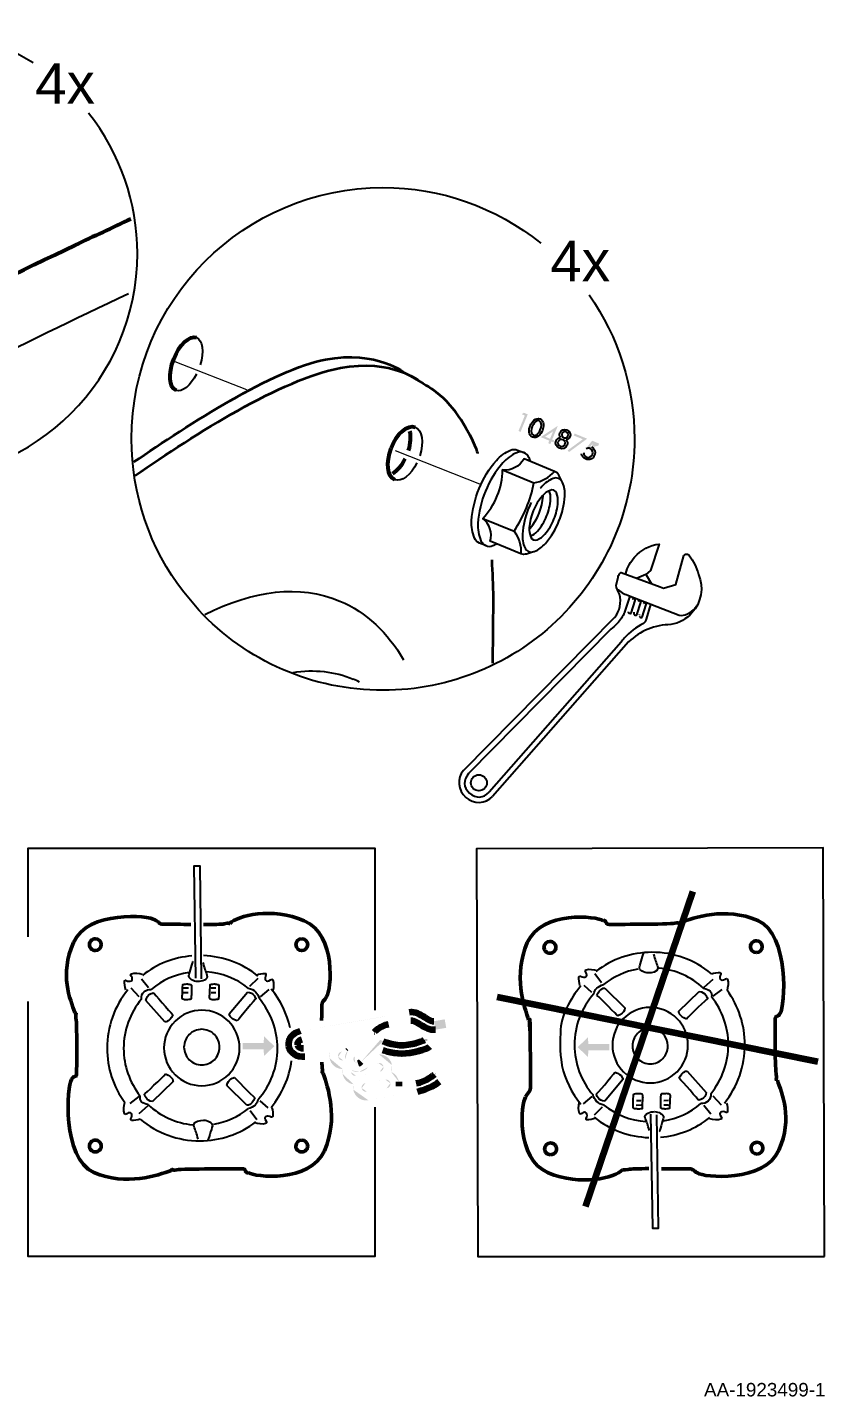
# Model space of a CAD drawing. Header units: centimetres. Extents: x 1543 to 3673, y 1148 to 2594.
# Drawn here: x 3184.15 to 3187.68, y 1680.39 to 1686.45 of the extents above; entities that cross this region are included whole.
import ezdxf

# ---------------------------------------------------------------- set-up
doc = ezdxf.new("R2010")
doc.units = ezdxf.units.CM
doc.layers.add('ferramenta', color=250, linetype='Continuous')
doc.styles.add('PDF Arial', font='arial.ttf')

msp = doc.modelspace()

# ---------------------------------------------------------------- hatches: boundary and pattern name
at = {"layer": 'ferramenta', "transparency": 33554559}
for points in [[(3186.3364, 1684.74), (3186.3453, 1684.7467), (3186.3627, 1684.7396), (3186.3309, 1684.6621), (3186.3217, 1684.6659), (3186.3498, 1684.7345)], [(3186.5663, 1684.6459), (3186.5699, 1684.6547), (3186.6257, 1684.6318), (3186.545, 1684.5725), (3186.5393, 1684.5802), (3186.6064, 1684.6294)], [(3185.1948, 1681.957), (3185.1023, 1681.9572), (3185.1021, 1681.93), (3185.1945, 1681.9299), (3185.1961, 1681.9001), (3185.242, 1681.9432), (3185.1959, 1681.9871)], [(3186.6305, 1681.9253), (3186.723, 1681.9254), (3186.7231, 1681.9527), (3186.6307, 1681.9525), (3186.6291, 1681.9823), (3186.5833, 1681.939), (3186.6295, 1681.8953)]]:
    msp.add_hatch(color=256, dxfattribs=at).paths.add_polyline_path(points)
h = msp.add_hatch(color=256, dxfattribs=at)
h.paths.add_polyline_path([(3186.4746, 1684.6636), (3186.4744, 1684.6637), (3186.4395, 1684.6406), (3186.4615, 1684.6316)], flags=0)
h.paths.add_polyline_path([(3186.4796, 1684.6242), (3186.4761, 1684.6158), (3186.4673, 1684.6194), (3186.4627, 1684.6081), (3186.4534, 1684.6119), (3186.458, 1684.6232), (3186.4198, 1684.6389), (3186.4958, 1684.6889), (3186.4708, 1684.6279)], flags=0)
h = msp.add_hatch(color=256, dxfattribs=at)
h.paths.add_polyline_path([(3186.6508, 1684.6112), (3186.6394, 1684.5973), (3186.645, 1684.5954)], flags=0)
h.paths.add_polyline_path([(3186.6007, 1684.5655), (3186.6106, 1684.5693)], flags=0)
h.paths.add_polyline_path([(3186.6213, 1684.5872), (3186.6195, 1684.5879), (3186.6477, 1684.6228), (3186.6788, 1684.6101), (3186.6751, 1684.6012)], flags=0)
h = msp.add_hatch(color=256, dxfattribs=at)
h.paths.add_polyline_path([(3185.7389, 1681.7569, 0.413931), (3185.7548, 1681.7795)], flags=0)
h.paths.add_polyline_path([(3185.7548, 1681.7795, 0.413959), (3185.7322, 1681.7955)], flags=0)
h.paths.add_polyline_path([(3185.7322, 1681.7955), (3185.715, 1681.7926), (3185.6445, 1681.7804)], flags=0)
h.paths.add_polyline_path([(3185.6445, 1681.7804, 0.414142), (3185.6286, 1681.7577)], flags=0)
h.paths.add_polyline_path([(3185.6286, 1681.7577, 0.414896), (3185.6512, 1681.7418)], flags=0)
h.paths.add_polyline_path([(3185.6512, 1681.7418), (3185.6931, 1681.749)], flags=0)
h.paths.add_polyline_path([(3185.5811, 1681.8281, 0.413871), (3185.6037, 1681.8121)], flags=0)
h.paths.add_polyline_path([(3185.6037, 1681.8121), (3185.638, 1681.818), (3185.7085, 1681.8302)], flags=0)
h.paths.add_polyline_path([(3185.7085, 1681.8302, 0.413824), (3185.7245, 1681.8528)], flags=0)
h.paths.add_polyline_path([(3185.7245, 1681.8528, 0.414371), (3185.7019, 1681.8688)], flags=0)
h.paths.add_polyline_path([(3185.7019, 1681.8688), (3185.6668, 1681.8627), (3185.6667, 1681.8629)], flags=0)
h.paths.add_polyline_path([(3185.6667, 1681.8629, 0.000558), (3185.6557, 1681.8502)], flags=0)
h.paths.add_polyline_path([(3185.6167, 1681.8295, 0.200885), (3185.6557, 1681.8502)], flags=0)
h.paths.add_polyline_path([(3185.5817, 1681.8374, 0.161265), (3185.6167, 1681.8295)], flags=0)
h.paths.add_polyline_path([(3185.5817, 1681.8374, 0.122027), (3185.5811, 1681.8281)], flags=0)
h.paths.add_polyline_path([(3185.5464, 1681.8807), (3185.5536, 1681.8819)], flags=0)
h.paths.add_polyline_path([(3185.5665, 1681.9237, 0.196672), (3185.5536, 1681.8819)], flags=0)
h.paths.add_polyline_path([(3185.5668, 1681.924), (3185.5397, 1681.9193)], flags=0)
h.paths.add_polyline_path([(3185.5397, 1681.9193, 0.413355), (3185.5237, 1681.8967)], flags=0)
h.paths.add_polyline_path([(3185.5237, 1681.8967, 0.414142), (3185.5464, 1681.8807)], flags=0)
h.paths.add_polyline_path([(3185.3702, 1681.9344), (3185.6094, 1681.9757)], flags=0)
h.paths.add_polyline_path([(3185.6476, 1682.0221, 0.000021), (3185.6094, 1681.9757)], flags=0)
h.paths.add_polyline_path([(3185.6476, 1682.0221), (3185.3635, 1681.973)], flags=0)
h.paths.add_polyline_path([(3186.0359, 1681.8356), (3186.0424, 1681.798)], flags=0)
h.paths.add_polyline_path([(3185.9712, 1681.7857, 0.000075), (3186.0424, 1681.798)], flags=0)
h.paths.add_polyline_path([(3185.8749, 1681.7416), (3185.7454, 1681.7193), (3185.6996, 1681.7114), (3185.6577, 1681.7041)], flags=0)
h.paths.add_polyline_path([(3185.5909, 1681.7512, 0.413427), (3185.6577, 1681.7041)], flags=0)
h.paths.add_polyline_path([(3185.5917, 1681.7746, 0.102812), (3185.5909, 1681.7512)], flags=0)
h.paths.add_polyline_path([(3185.5435, 1681.8216, 0.322722), (3185.5917, 1681.7746)], flags=0)
h.paths.add_polyline_path([(3185.5437, 1681.8424, 0.092063), (3185.5435, 1681.8216)], flags=0)
h.paths.add_polyline_path([(3185.4861, 1681.8902, 0.368024), (3185.5437, 1681.8424)], flags=0)
h.paths.add_polyline_path([(3185.4877, 1681.9159, 0.114456), (3185.4861, 1681.8902)], flags=0)
h.paths.add_polyline_path([(3185.4877, 1681.9159), (3185.3767, 1681.8967)], flags=0)
h.paths.add_polyline_path([(3185.357, 1682.0107), (3185.7283, 1682.0747), (3185.7284, 1682.0742)], flags=0)
h.paths.add_polyline_path([(3185.74, 1682.0767, 0.022023), (3185.7284, 1682.0742)], flags=0)
h.paths.add_polyline_path([(3185.74, 1682.0767), (3185.8393, 1682.0939)], flags=0)
h.paths.add_polyline_path([(3185.9476, 1682.0539), (3185.9955, 1682.0622), (3186.002, 1682.0245), (3185.954, 1682.0163)], flags=0)
h.paths.add_polyline_path([(3185.8458, 1682.0562), (3185.7465, 1682.0391)], flags=0)
h.paths.add_polyline_path([(3185.684, 1682.0061), (3185.596, 1681.8995)], flags=0)
h.paths.add_polyline_path([(3185.596, 1681.8995, 0.413035), (3185.5987, 1681.8718)], flags=0)
h.paths.add_polyline_path([(3185.5987, 1681.8718, 0.197902), (3185.613, 1681.8674)], flags=0)
h.paths.add_polyline_path([(3185.6265, 1681.8749), (3185.7011, 1681.9606), (3185.7103, 1681.9712), (3185.7231, 1681.9655)], flags=0)
h.paths.add_polyline_path([(3185.9051, 1681.9709), (3185.9285, 1681.9407)], flags=0)
h.paths.add_polyline_path([(3185.7211, 1681.9255, 0.000162), (3185.7051, 1681.9071)], flags=0)
h.paths.add_polyline_path([(3185.7621, 1681.8593, 0.364898), (3185.7051, 1681.9071)], flags=0)
h.paths.add_polyline_path([(3185.759, 1681.829, 0.136053), (3185.7621, 1681.8593)], flags=0)
h.paths.add_polyline_path([(3185.7924, 1681.786, 0.250538), (3185.759, 1681.829)], flags=0)
h.paths.add_polyline_path([(3185.7922, 1681.7661), (3185.8685, 1681.7793)], flags=0)

# ---------------------------------------------------------------- linework, layer by layer
at = {"layer": 'ferramenta', "lineweight": 25}
for points in [[(3184.1744, 1686.2946, 0.143931), (3183.6354, 1686.4521, 0.414209), (3182.6351, 1685.4518, 0.206838), (3182.9481, 1684.7249)], [(3183.094, 1684.6105, 0.144688), (3183.6354, 1684.4515, 0.414213), (3184.6357, 1685.4518, 0.169575), (3184.4202, 1686.0722)], [(3186.634, 1685.2682, -0.154518), (3186.8347, 1684.6307, -0.414214), (3185.7224, 1683.5183, -0.20908), (3184.9075, 1683.8735), (3184.841, 1683.952, -0.166273), (3184.61, 1684.6307, -0.41421), (3185.7224, 1685.743, -0.171927), (3186.4201, 1685.497)], [(3186.1773, 1684.1585), (3186.1494, 1684.1699, -0.198821), (3186.1272, 1684.1919, -0.116235), (3186.1144, 1684.2686, -0.080469), (3186.1475, 1684.4111, -0.08065), (3186.2239, 1684.5357, -0.116617), (3186.2868, 1684.5814, -0.198512), (3186.318, 1684.5816), (3186.346, 1684.5701)], [(3186.3743, 1684.5309, 0.027217), (3186.3682, 1684.5481, 0.41433), (3186.3148, 1684.57, 0.116289), (3186.2518, 1684.5243, 0.080543), (3186.1755, 1684.3996, 0.080743), (3186.1424, 1684.2572, 0.116218), (3186.1552, 1684.1805, 0.413897), (3186.2086, 1684.1586, 0.02677), (3186.2251, 1684.1666)], [(3186.3025, 1684.2224, -0.179035), (3186.3324, 1684.1226), (3186.1969, 1684.1781, 0.30224), (3186.1636, 1684.2793), (3186.3025, 1684.2224, 0.048355), (3186.3567, 1684.3253, 0.048578), (3186.3903, 1684.4367, 0.179205), (3186.4816, 1684.4869), (3186.3462, 1684.5424, -0.302222), (3186.2514, 1684.4936), (3186.3903, 1684.4367)], [(3186.5154, 1684.4412), (3186.4998, 1684.4705, 0.174697), (3186.4816, 1684.4869)], [(3186.3783, 1684.35, 0.022533), (3186.3653, 1684.3218, 0.080672), (3186.3394, 1684.2099, 0.116644), (3186.3494, 1684.1496, 0.413793), (3186.3913, 1684.1324, 0.116015), (3186.4408, 1684.1684, 0.162429), (3186.5267, 1684.3782, 0.116335), (3186.5167, 1684.4385, 0.415425), (3186.4748, 1684.4556, 0.116185), (3186.4253, 1684.4198, 0.008696), (3186.4181, 1684.4111)], [(3186.3695, 1684.2325, 0.012701), (3186.3727, 1684.236, 0.162489), (3186.4307, 1684.3775, 0.013146), (3186.431, 1684.3825)], [(3186.3752, 1684.1997, 0.105691), (3186.4055, 1684.2225, 0.080428), (3186.446, 1684.2887, 0.080678), (3186.4636, 1684.3644, 0.106343), (3186.4581, 1684.4019)], [(3186.0784, 1683.1639), (3186.7471, 1683.8401, 0.231023), (3186.7689, 1683.9442, -0.08775), (3186.7533, 1683.9828), (3186.7624, 1684.0191, -0.157143), (3186.7689, 1684.0332, -0.093515), (3186.7762, 1684.039), (3186.9483, 1683.9756), (3186.963, 1683.9696), (3187.0181, 1683.9869), (3187.0539, 1684.1144)], [(3187.0549, 1684.1165, -0.498738), (3187.0771, 1684.1147, -0.09008), (3187.1185, 1684.0309, -0.293259), (3187.0887, 1683.8609, -0.174481), (3186.996, 1683.8091, 0.197004), (3186.809, 1683.7321), (3186.2075, 1683.0484)], [(3186.3885, 1684.1314), (3186.3568, 1684.1215, -0.173885), (3186.3324, 1684.1226)], [(3186.7964, 1684.0356, -0.123717), (3186.8356, 1684.1081, -0.186645), (3186.9444, 1684.1657), (3186.9052, 1684.0487), (3186.8854, 1684.0312)], [(3186.8691, 1683.8421), (3186.8873, 1683.8977, 0.277978), (3186.886, 1683.9026)], [(3186.7919, 1683.8627, -0.065756), (3186.7586, 1683.8145, -0.043103), (3186.731, 1683.7883), (3186.1008, 1683.1497)], [(3186.8742, 1683.8143, 0.0962), (3186.7893, 1683.7486, 0.020836), (3186.7753, 1683.7317), (3186.192, 1683.068)], [(3187.1754, 1682.2641, 0.17668), (3186.912, 1682.3587, 0.164933), (3186.6638, 1682.2741)], [(3184.5935, 1682.193, 0.172889), (3184.5019, 1681.9346, 0.158991), (3184.5801, 1681.6937)], [(3184.8585, 1682.2177, 0.014873), (3184.835, 1682.2152, 0.01825), (3184.8333, 1682.1691)], [(3184.98, 1682.2177, 0.014873), (3184.9565, 1682.2152, 0.01825), (3184.9548, 1682.1691)], [(3186.655, 1682.1752, 0.184822), (3186.5695, 1681.9485, 0.179863), (3186.6521, 1681.7273)], [(3187.2326, 1681.6914, 0.172889), (3187.3234, 1681.95, 0.159048), (3187.2444, 1682.1906)], [(3184.6538, 1682.1512, 0.175893), (3184.5752, 1681.9337, 0.169702), (3184.6486, 1681.7226)], [(3185.1695, 1681.7073, 0.184763), (3185.2558, 1681.9337, 0.179775), (3185.1739, 1682.1551)], [(3187.1721, 1681.733, 0.175929), (3187.25, 1681.9507, 0.169679), (3187.1759, 1682.1616)], [(3186.8462, 1681.6654, 0.01461), (3186.8697, 1681.668, 0.017971), (3186.8713, 1681.7141)], [(3186.9677, 1681.6658, 0.014406), (3186.9912, 1681.6684, 0.017946), (3186.9927, 1681.7145)], [(3184.6488, 1681.6201, 0.176735), (3184.9119, 1681.5246, 0.164985), (3185.1604, 1681.6084)]]:
    msp.add_lwpolyline(points, format="xyb", dxfattribs=at)
at = {"layer": 'ferramenta', "lineweight": 53}
msp.add_lwpolyline([(3184.6074, 1685.604, 0.001679), (3184.361, 1685.4882, 0.005555), (3182.908, 1684.7768)], format="xyb", dxfattribs=at)
at = {"layer": 'ferramenta', "lineweight": 18}
for points in [[(3184.8017, 1684.9731), (3185.1191, 1684.849)], [(3185.7762, 1684.5796), (3186.1564, 1684.4287)]]:
    msp.add_lwpolyline(points, dxfattribs=at)
at = {"layer": 'ferramenta', "lineweight": 35}
msp.add_lwpolyline([(3185.8227, 1684.921), (3185.8995, 1684.8762)], dxfattribs=at)
at = {"layer": 'ferramenta', "lineweight": 25}
for points in [[(3186.3765, 1684.1964, 0.4142), (3186.4049, 1684.1849, 0.116648), (3186.4383, 1684.2091, 0.08058), (3186.4788, 1684.2753, 0.080403), (3186.4964, 1684.3509, 0.115614), (3186.4896, 1684.3917, 0.41356), (3186.4614, 1684.4033, 0.116304), (3186.4278, 1684.379, 0.162041), (3186.3696, 1684.2369, 0.11607)], [(3186.9051, 1681.7808, 0.414215), (3187.0716, 1681.9484, 0.414274), (3186.904, 1682.1149, 0.414211), (3186.7374, 1681.9473, 0.414339)], [(3184.9207, 1682.1025, 0.414225), (3184.7536, 1681.9354, 0.414211), (3184.9207, 1681.7683, 0.41418), (3185.0878, 1681.9354, 0.414194)], [(3184.9209, 1682.0179, 0.414272), (3184.8421, 1681.9391, 0.414308), (3184.9209, 1681.8603, 0.414308), (3184.9997, 1681.9391, 0.414272)], [(3186.9046, 1681.8654, 0.414338), (3186.9831, 1681.9444, 0.41414), (3186.9041, 1682.0229, 0.414514), (3186.8256, 1681.9439, 0.414448)]]:
    msp.add_lwpolyline(points, format="xyb", close=True, dxfattribs=at)
at = {"layer": 'ferramenta', "lineweight": 35}
msp.add_lwpolyline([(3186.2033, 1684.0951, -0.008509), (3186.2097, 1683.9275), (3186.2073, 1683.6383)], format="xyb", dxfattribs=at)
at = {"layer": 'ferramenta', "lineweight": 25}
for points in [[(3186.8854, 1684.0312), (3186.8443, 1684.0135)], [(3186.886, 1684.0292), (3186.9096, 1683.9898)], [(3186.8082, 1683.9378), (3187.0332, 1683.851)], [(3186.7921, 1683.8642), (3186.814, 1683.9305)], [(3186.8199, 1683.8601), (3186.8381, 1683.9158)], [(3186.8447, 1683.8516), (3186.8629, 1683.9072)], [(3186.8881, 1683.8336), (3186.9067, 1683.8976)], [(3186.832, 1683.8639), (3186.8315, 1683.8582)], [(3186.8564, 1683.8543), (3186.8561, 1683.8502)], [(3184.1523, 1682.4269), (3184.1523, 1682.8192), (3184.7735, 1682.8192), (3185.042, 1682.8192), (3185.6859, 1682.8192), (3185.6859, 1682.1023)], [(3184.9201, 1682.2415), (3184.9134, 1682.7407), (3184.8857, 1682.7407), (3184.8924, 1682.2444)], [(3184.6846, 1682.201), (3184.6539, 1682.2406)], [(3185.1338, 1682.2096), (3185.1702, 1682.2445)], [(3186.6894, 1682.2232), (3186.6601, 1682.2638)], [(3187.1429, 1682.2049), (3187.1825, 1682.2404)], [(3184.6439, 1682.161), (3184.6083, 1682.2004)], [(3184.8618, 1682.2002), (3184.8401, 1682.1999)], [(3184.8612, 1682.1801), (3184.8401, 1682.1798)], [(3184.9833, 1682.2002), (3184.9616, 1682.1999)], [(3184.9827, 1682.1801), (3184.9616, 1682.1798)], [(3185.0425, 1682.0871), (3185.1223, 1682.1827)], [(3185.1804, 1682.1617), (3185.2186, 1682.1941)], [(3186.6465, 1682.181), (3186.612, 1682.212)], [(3186.7039, 1682.2005), (3186.7925, 1682.113)], [(3187.0314, 1682.0976), (3187.1213, 1682.1858)], [(3187.1828, 1682.1641), (3187.2225, 1682.1946)], [(3185.6859, 1681.6728), (3185.6859, 1681.0123), (3184.1523, 1681.0123), (3184.1523, 1682.1411)], [(3184.7573, 1682.0511), (3184.6734, 1682.1452)], [(3187.0684, 1681.8328), (3187.1525, 1681.7389)], [(3184.7934, 1681.7861), (3184.7031, 1681.6982)], [(3185.1205, 1681.6821), (3185.0322, 1681.7699)], [(3186.7833, 1681.7958), (3186.7038, 1681.6999)], [(3184.6417, 1681.7201), (3184.6019, 1681.6897)], [(3185.178, 1681.7015), (3185.2124, 1681.6703)], [(3186.6456, 1681.7207), (3186.6075, 1681.6882)], [(3186.8434, 1681.703), (3186.8645, 1681.7034)], [(3186.9648, 1681.7033), (3186.9859, 1681.7038)], [(3187.182, 1681.7232), (3187.2178, 1681.6838)], [(3184.6815, 1681.6792), (3184.6418, 1681.6438)], [(3185.1349, 1681.6594), (3185.1641, 1681.6186)], [(3186.6924, 1681.673), (3186.6561, 1681.638)], [(3186.8428, 1681.6829), (3186.8645, 1681.6833)], [(3186.9062, 1681.6418), (3186.9139, 1681.1381), (3186.9416, 1681.1381), (3186.9339, 1681.639)], [(3186.9643, 1681.6833), (3186.986, 1681.6837)], [(3187.1415, 1681.683), (3187.1723, 1681.6435)]]:
    msp.add_lwpolyline(points, dxfattribs=at)
msp.add_lwpolyline([(3187.6759, 1681.0123), (3187.6697, 1682.8217), (3186.1361, 1682.8167), (3186.1423, 1681.0123)], close=True, dxfattribs=at)
at = {"layer": 'ferramenta', "lineweight": 106}
for points in [[(3186.6176, 1681.2341), (3187.093, 1682.628)], [(3186.2268, 1682.1616), (3187.6459, 1681.8753)]]:
    msp.add_lwpolyline(points, dxfattribs=at)
at = {"layer": 'ferramenta', "lineweight": 50}
for points in [[(3184.4496, 1682.4189, 0.414233), (3184.4235, 1682.3928, 0.414233), (3184.4496, 1682.3666, 0.414054), (3184.4757, 1682.3928, 0.414054)], [(3185.3632, 1682.4189, 0.413834), (3185.337, 1682.3928, 0.413834), (3185.3632, 1682.3666, 0.413834), (3185.3893, 1682.3928, 0.413834)], [(3186.4607, 1682.3545, 0.414853), (3186.4868, 1682.3807, 0.414235), (3186.4605, 1682.4068, 0.414054), (3186.4345, 1682.3805, 0.414673)], [(3187.3743, 1682.3575, 0.413436), (3187.4004, 1682.3837, 0.413921), (3187.3741, 1682.4098, 0.414341), (3187.3481, 1682.3835, 0.414054)], [(3184.4496, 1681.5273, 0.414562), (3184.4235, 1681.5012, 0.414631), (3184.4496, 1681.4751, 0.414453), (3184.4757, 1681.5012, 0.414384)], [(3185.3632, 1681.5273, 0.414164), (3185.337, 1681.5012, 0.414233), (3185.3632, 1681.4751, 0.414233), (3185.3893, 1681.5012, 0.414164)], [(3186.4636, 1681.4629, 0.414764), (3186.4897, 1681.4891, 0.414325), (3186.4635, 1681.5152, 0.413436), (3186.4374, 1681.489, 0.414254)], [(3187.3772, 1681.4659, 0.413966), (3187.4033, 1681.4921, 0.414121), (3187.377, 1681.5182, 0.41423), (3187.351, 1681.492, 0.414054)]]:
    msp.add_lwpolyline(points, format="xyb", close=True, dxfattribs=at)
at = {"layer": 'ferramenta', "lineweight": 25}
msp.add_circle((3186.1464, 1683.1089), 0.0354, dxfattribs=at)
for centre, radius, start, end in [((3213.3112, 1625.1563), 66.623, 115.531184, 116.898054), ((3185.9336, 1684.4988), 0.3179, 316.35345, 359.07978), ((3186.8484, 1684.0575), 0.1282, 225.17602, 227.93017), ((3187.0379, 1683.9406), 0.0877, 317.77231, 327.43208), ((3185.418, 1683.1599), 0.443, 63.07998, 67.04316), ((3184.9112, 1681.9365), 0.4081, 94.89125, 128.27794), ((3184.9126, 1681.9365), 0.4081, 51.01015, 87.81631), ((3184.9148, 1681.9355), 0.3384, 98.80168, 130.00737), ((3184.9162, 1681.9354), 0.3385, 51.56357, 85.67896), ((3186.9093, 1681.9508), 0.3391, 100.06088, 128.6619), ((3186.9103, 1681.9509), 0.339, 47.17871, 84.35875), ((3184.9138, 1681.9353), 0.4082, 12.5573, 39.58783), ((3184.9136, 1681.9339), 0.4083, 320.19361, 352.27176), ((3186.9118, 1681.9482), 0.4085, 192.75396, 219.76436), ((3186.9105, 1681.9478), 0.3384, 278.98895, 310.19129), ((3184.9151, 1681.9326), 0.3392, 227.0023, 264.16281), ((3184.916, 1681.9321), 0.3387, 279.86519, 308.49586), ((3186.9127, 1681.9469), 0.4082, 231.20868, 268.00239), ((3186.9091, 1681.9479), 0.3386, 231.74774, 265.855), ((3186.914, 1681.9471), 0.4083, 275.08764, 308.4572)]:
    msp.add_arc(centre, radius, start, end, dxfattribs=at)
at = {"layer": 'ferramenta', "lineweight": 35}
msp.add_arc((3185.6467, 1684.4486), 0.4984, 32.28998, 51.32119, dxfattribs=at)
at = {"layer": 'ferramenta', "lineweight": 50}
for centre, radius, start, end in [((3188.331, 1980.2858), 297.8238, 269.310908, 269.334645), ((3580.1579, 1678.5701), 394.7223, 179.48422, 179.493941), ((3092.8711, 1682.2959), 93.5048, 359.670488, 359.711518), ((3186.4265, 1613.3797), 68.0236, 89.451398, 89.55532)]:
    msp.add_arc(centre, radius, start, end, dxfattribs=at)
at = {"layer": 'ferramenta', "lineweight": 53}
for points in [[(3184.7966, 1684.9839), (3184.8215, 1685.0483), (3184.8665, 1685.0909), (3184.8972, 1685.079)], [(3184.8071, 1684.8458), (3184.7764, 1684.8577), (3184.7718, 1684.9195), (3184.7966, 1684.9839)], [(3185.759, 1684.5901), (3185.7839, 1684.6545), (3185.8312, 1684.6963), (3185.8646, 1684.6833)], [(3185.8403, 1684.6651), (3185.8457, 1684.6423), (3185.8439, 1684.6119), (3185.8342, 1684.5801)], [(3185.7745, 1684.4501), (3185.741, 1684.463), (3185.7341, 1684.5257), (3185.759, 1684.5901)], [(3185.8194, 1684.5426), (3185.8044, 1684.5124), (3185.7846, 1684.489), (3185.7647, 1684.4768)]]:
    msp.add_open_spline(points, degree=3, dxfattribs=at)
at = {"layer": 'ferramenta', "lineweight": 25}
for points in [[(3184.8972, 1685.079), (3184.925, 1685.0683), (3184.9315, 1685.0163), (3184.9138, 1684.9586)], [(3184.8972, 1684.9173), (3184.8715, 1684.8665), (3184.8338, 1684.8355), (3184.8071, 1684.8458)], [(3186.3736, 1684.6899), (3186.3801, 1684.7058), (3186.3971, 1684.7274), (3186.4172, 1684.7192)], [(3186.4172, 1684.7192), (3186.4372, 1684.711), (3186.4342, 1684.6836), (3186.4276, 1684.6677)], [(3185.8646, 1684.6833), (3185.8957, 1684.6713), (3185.9039, 1684.6161), (3185.8847, 1684.5565)], [(3186.3841, 1684.6384), (3186.3641, 1684.6465), (3186.3671, 1684.674), (3186.3736, 1684.6899)], [(3186.3829, 1684.6862), (3186.3785, 1684.6755), (3186.3737, 1684.6527), (3186.3876, 1684.647)], [(3186.4138, 1684.711), (3186.3999, 1684.7167), (3186.3872, 1684.6969), (3186.3829, 1684.6862)], [(3186.4276, 1684.6677), (3186.4211, 1684.6519), (3186.404, 1684.6302), (3186.3841, 1684.6384)], [(3186.3876, 1684.647), (3186.4014, 1684.6413), (3186.414, 1684.6609), (3186.4184, 1684.6716)], [(3186.4184, 1684.6716), (3186.4228, 1684.6823), (3186.4277, 1684.7053), (3186.4138, 1684.711)], [(3186.5049, 1684.658), (3186.5101, 1684.6707), (3186.5237, 1684.6755), (3186.536, 1684.6705)], [(3186.5327, 1684.6623), (3186.5257, 1684.6651), (3186.517, 1684.6617), (3186.514, 1684.6543)], [(3186.5403, 1684.6435), (3186.5434, 1684.6509), (3186.5396, 1684.6594), (3186.5327, 1684.6623)], [(3186.536, 1684.6705), (3186.5484, 1684.6655), (3186.5545, 1684.6524), (3186.5494, 1684.6398)], [(3186.5029, 1684.5897), (3186.4897, 1684.5951), (3186.4823, 1684.6085), (3186.4881, 1684.6229)], [(3186.4881, 1684.6229), (3186.4916, 1684.6312), (3186.4989, 1684.637), (3186.508, 1684.6365)], [(3186.4974, 1684.6191), (3186.4942, 1684.6112), (3186.4988, 1684.6014), (3186.5064, 1684.5983)], [(3186.5184, 1684.6275), (3186.5106, 1684.6307), (3186.5008, 1684.6273), (3186.4974, 1684.6191)], [(3186.508, 1684.6365), (3186.5031, 1684.6427), (3186.5018, 1684.6504), (3186.5049, 1684.658)], [(3186.5367, 1684.603), (3186.5308, 1684.5886), (3186.5161, 1684.5843), (3186.5029, 1684.5897)], [(3186.5064, 1684.5983), (3186.514, 1684.5952), (3186.5242, 1684.599), (3186.5275, 1684.6068)], [(3186.514, 1684.6543), (3186.5115, 1684.6481), (3186.5153, 1684.6384), (3186.5218, 1684.6357)], [(3186.5275, 1684.6068), (3186.5308, 1684.615), (3186.5262, 1684.6243), (3186.5184, 1684.6275)], [(3186.5218, 1684.6357), (3186.5282, 1684.6331), (3186.5378, 1684.6373), (3186.5403, 1684.6435)], [(3186.5494, 1684.6398), (3186.5463, 1684.6322), (3186.5399, 1684.6276), (3186.5321, 1684.6266)], [(3186.5321, 1684.6266), (3186.539, 1684.6205), (3186.5401, 1684.6113), (3186.5367, 1684.603)], [(3186.6188, 1684.5422), (3186.6092, 1684.5461), (3186.6017, 1684.5551), (3186.6007, 1684.5655)], [(3186.6106, 1684.5693), (3186.6103, 1684.5618), (3186.6162, 1684.5536), (3186.6231, 1684.5507)], [(3186.6587, 1684.558), (3186.652, 1684.5417), (3186.6347, 1684.5357), (3186.6188, 1684.5422)], [(3186.6386, 1684.5881), (3186.6332, 1684.5903), (3186.6265, 1684.5901), (3186.6213, 1684.5872)], [(3186.6231, 1684.5507), (3186.6336, 1684.5464), (3186.6453, 1684.5517), (3186.6496, 1684.5621)], [(3186.6496, 1684.5621), (3186.6537, 1684.5721), (3186.6486, 1684.584), (3186.6386, 1684.5881)], [(3186.645, 1684.5954), (3186.66, 1684.5892), (3186.6646, 1684.5723), (3186.6587, 1684.558)], [(3185.8719, 1684.5246), (3185.8458, 1684.4711), (3185.8045, 1684.4385), (3185.7745, 1684.4501)], [(3187.0554, 1684.1165), (3187.0548, 1684.1158), (3187.0543, 1684.1152), (3187.0539, 1684.1144)], [(3184.9348, 1683.854), (3185.1479, 1683.9621), (3185.3545, 1683.9884), (3185.5315, 1683.9135)], [(3186.7625, 1683.9624), (3186.777, 1683.9494), (3186.7945, 1683.9435), (3186.811, 1683.937)], [(3185.5315, 1683.9135), (3185.6486, 1683.8639), (3185.743, 1683.7741), (3185.8138, 1683.653)], [(3186.8252, 1683.9208), (3186.8251, 1683.9207), (3186.8251, 1683.9207), (3186.8251, 1683.9207)], [(3186.8368, 1683.9206), (3186.8347, 1683.9225), (3186.8278, 1683.9247), (3186.8252, 1683.9208)], [(3186.8381, 1683.9158), (3186.8386, 1683.9176), (3186.8381, 1683.9193), (3186.8368, 1683.9206)], [(3186.8615, 1683.912), (3186.8595, 1683.9139), (3186.8526, 1683.9161), (3186.8499, 1683.9122)], [(3186.8499, 1683.9122), (3186.8499, 1683.9122), (3186.8499, 1683.9122), (3186.8499, 1683.9121)], [(3186.8629, 1683.9072), (3186.8633, 1683.909), (3186.8628, 1683.9107), (3186.8615, 1683.912)], [(3186.8744, 1683.9027), (3186.8743, 1683.9027), (3186.8743, 1683.9026), (3186.8743, 1683.9026)], [(3186.886, 1683.9026), (3186.884, 1683.9044), (3186.877, 1683.9066), (3186.8744, 1683.9027)], [(3187.0332, 1683.851), (3187.0548, 1683.8453), (3187.0839, 1683.8604), (3187.1029, 1683.8816)], [(3186.8069, 1683.865), (3186.8071, 1683.8637), (3186.8079, 1683.8627), (3186.8087, 1683.8616)], [(3186.8087, 1683.8616), (3186.81, 1683.8597), (3186.8172, 1683.857), (3186.8199, 1683.8601)], [(3186.8317, 1683.8565), (3186.8318, 1683.8552), (3186.8327, 1683.8542), (3186.8334, 1683.8531)], [(3186.8334, 1683.8531), (3186.8348, 1683.8512), (3186.842, 1683.8485), (3186.8447, 1683.8516)], [(3186.8561, 1683.847), (3186.8563, 1683.8456), (3186.8571, 1683.8447), (3186.8579, 1683.8436)], [(3186.8579, 1683.8436), (3186.8592, 1683.8417), (3186.8665, 1683.839), (3186.8691, 1683.8421)], [(3186.8742, 1683.8143), (3186.8813, 1683.8178), (3186.8857, 1683.8279), (3186.8881, 1683.8336)], [(3185.3239, 1683.5975), (3185.4183, 1683.6117), (3185.5083, 1683.6027), (3185.5907, 1683.5678)], [(3186.0784, 1683.1639), (3186.0481, 1683.13), (3186.0547, 1683.0746), (3186.0886, 1683.0443)], [(3186.1007, 1683.1495), (3186.0757, 1683.1217), (3186.0776, 1683.088), (3186.1054, 1683.0631)], [(3186.1008, 1683.1497), (3186.1007, 1683.1496), (3186.1007, 1683.1496), (3186.1007, 1683.1495)], [(3186.0886, 1683.0443), (3186.1225, 1683.0139), (3186.1771, 1683.0146), (3186.2075, 1683.0485)], [(3186.1054, 1683.0631), (3186.1333, 1683.0382), (3186.167, 1683.0401), (3186.1919, 1683.0679)], [(3186.1919, 1683.0679), (3186.1919, 1683.068), (3186.192, 1683.068), (3186.192, 1683.068)], [(3186.8565, 1682.2929), (3186.8593, 1682.3062), (3186.8765, 1682.3572), (3186.8765, 1682.3572)], [(3184.8631, 1682.255), (3184.8658, 1682.2684), (3184.8824, 1682.3194), (3184.8824, 1682.3194)], [(3184.9256, 1682.3137), (3184.9323, 1682.288), (3184.9369, 1682.277), (3184.9438, 1682.2583)], [(3186.9195, 1682.351), (3186.926, 1682.3252), (3186.9304, 1682.3142), (3186.9373, 1682.2954)], [(3186.9373, 1682.2954), (3186.9381, 1682.293), (3186.9385, 1682.2907), (3186.9384, 1682.2887)], [(3184.5793, 1682.2314), (3184.5799, 1682.2334), (3184.5802, 1682.2341), (3184.5819, 1682.2349)], [(3184.5819, 1682.2349), (3184.5836, 1682.235), (3184.5844, 1682.2352), (3184.5858, 1682.2344)], [(3184.5858, 1682.2344), (3184.6042, 1682.2244), (3184.6223, 1682.2344), (3184.6083, 1682.2534)], [(3184.6057, 1682.2599), (3184.6066, 1682.2623), (3184.6067, 1682.2628), (3184.6095, 1682.264)], [(3184.6083, 1682.2534), (3184.6066, 1682.2555), (3184.6065, 1682.2564), (3184.6057, 1682.2599)], [(3184.6095, 1682.264), (3184.6212, 1682.2694), (3184.6448, 1682.2663), (3184.6578, 1682.2625)], [(3184.9024, 1682.2297), (3184.8865, 1682.2297), (3184.8605, 1682.2417), (3184.8631, 1682.255)], [(3184.9438, 1682.2583), (3184.9521, 1682.2362), (3184.9184, 1682.2297), (3184.9024, 1682.2297)], [(3185.1633, 1682.2582), (3185.1738, 1682.2629), (3185.1918, 1682.2655), (3185.2012, 1682.2651)], [(3185.2045, 1682.2587), (3185.1952, 1682.2399), (3185.2059, 1682.2222), (3185.2243, 1682.237)], [(3185.2012, 1682.2651), (3185.2032, 1682.2646), (3185.2039, 1682.2643), (3185.2048, 1682.2627)], [(3185.2048, 1682.2627), (3185.205, 1682.261), (3185.2052, 1682.2602), (3185.2045, 1682.2587)], [(3185.2243, 1682.237), (3185.2264, 1682.2388), (3185.2273, 1682.2389), (3185.2308, 1682.2399)], [(3185.2308, 1682.2399), (3185.2331, 1682.239), (3185.2336, 1682.2389), (3185.235, 1682.2362)], [(3185.235, 1682.2362), (3185.2408, 1682.2248), (3185.2387, 1682.2011), (3185.2354, 1682.1879)], [(3186.5933, 1682.2117), (3186.5895, 1682.2225), (3186.5884, 1682.2406), (3186.5894, 1682.25)], [(3186.5894, 1682.25), (3186.5901, 1682.2519), (3186.5905, 1682.2526), (3186.5921, 1682.2533)], [(3186.5921, 1682.2533), (3186.5938, 1682.2535), (3186.5947, 1682.2536), (3186.5961, 1682.2527)], [(3186.5961, 1682.2527), (3186.6141, 1682.2421), (3186.6325, 1682.2513), (3186.6192, 1682.2708)], [(3186.6169, 1682.2775), (3186.6179, 1682.2798), (3186.618, 1682.2803), (3186.6209, 1682.2815)], [(3186.6192, 1682.2708), (3186.6177, 1682.2731), (3186.6176, 1682.2739), (3186.6169, 1682.2775)], [(3186.6209, 1682.2815), (3186.6327, 1682.2863), (3186.6562, 1682.2823), (3186.6691, 1682.2781)], [(3186.8955, 1682.2673), (3186.8796, 1682.2674), (3186.8537, 1682.2797), (3186.8565, 1682.2929)], [(3186.9385, 1682.2887), (3186.9381, 1682.2719), (3186.9098, 1682.2671), (3186.8955, 1682.2673)], [(3187.1754, 1682.2641), (3187.1861, 1682.2682), (3187.2041, 1682.27), (3187.2136, 1682.2693)], [(3187.2166, 1682.2627), (3187.2065, 1682.2444), (3187.2164, 1682.2262), (3187.2355, 1682.2402)], [(3187.2136, 1682.2693), (3187.2155, 1682.2687), (3187.2162, 1682.2683), (3187.217, 1682.2667)], [(3187.217, 1682.2667), (3187.2172, 1682.265), (3187.2173, 1682.2641), (3187.2166, 1682.2627)], [(3187.2355, 1682.2402), (3187.2376, 1682.2418), (3187.2384, 1682.242), (3187.242, 1682.2428)], [(3187.242, 1682.2428), (3187.2443, 1682.2419), (3187.2448, 1682.2418), (3187.2461, 1682.2389)], [(3187.2461, 1682.2389), (3187.2514, 1682.2273), (3187.2482, 1682.2037), (3187.2444, 1682.1906)], [(3184.5847, 1682.1932), (3184.5805, 1682.2039), (3184.5786, 1682.222), (3184.5793, 1682.2314)], [(3184.6538, 1682.1512), (3184.6506, 1682.1792), (3184.6739, 1682.1957), (3184.6972, 1682.1947)], [(3184.6734, 1682.1452), (3184.6769, 1682.1743), (3184.7074, 1682.1798), (3184.7074, 1682.1798)], [(3184.7074, 1682.1798), (3184.7074, 1682.1798), (3184.7791, 1682.0948), (3184.7933, 1682.0826)], [(3184.8585, 1682.2177), (3184.8678, 1682.2165), (3184.8722, 1682.2181), (3184.8737, 1682.2132)], [(3184.8743, 1682.2147), (3184.8744, 1682.2141), (3184.8752, 1682.213), (3184.8753, 1682.2123)], [(3184.8753, 1682.2123), (3184.8746, 1682.195), (3184.8757, 1682.1696), (3184.8744, 1682.163)], [(3184.98, 1682.2177), (3184.9893, 1682.2165), (3184.9937, 1682.2181), (3184.9952, 1682.2132)], [(3184.9957, 1682.2147), (3184.9959, 1682.2141), (3184.9966, 1682.213), (3184.9968, 1682.2123)], [(3184.9968, 1682.2123), (3184.9961, 1682.195), (3184.9972, 1682.1696), (3184.9958, 1682.163)], [(3185.1223, 1682.1827), (3185.1508, 1682.1828), (3185.1602, 1682.1529), (3185.1602, 1682.1529)], [(3185.1266, 1682.2005), (3185.1533, 1682.1947), (3185.1696, 1682.1761), (3185.1739, 1682.1551)], [(3186.5971, 1682.2098), (3186.5494, 1682.152), (3186.5102, 1682.0815), (3186.5069, 1682.003)], [(3186.655, 1682.1752), (3186.6572, 1682.1924), (3186.6733, 1682.2098), (3186.6975, 1682.2156)], [(3186.6688, 1682.1682), (3186.6827, 1682.2038), (3186.7039, 1682.2005), (3186.7039, 1682.2005)], [(3187.1213, 1682.1858), (3187.1506, 1682.1837), (3187.1576, 1682.1535), (3187.1576, 1682.1535)], [(3187.1407, 1682.1995), (3187.1665, 1682.1964), (3187.1804, 1682.1802), (3187.1759, 1682.1616)], [(3184.8356, 1682.1531), (3184.8331, 1682.1559), (3184.8341, 1682.1609), (3184.8333, 1682.1691)], [(3184.849, 1682.1485), (3184.844, 1682.1486), (3184.8369, 1682.1504), (3184.8347, 1682.1527)], [(3184.8635, 1682.1495), (3184.8525, 1682.1487), (3184.8578, 1682.1495), (3184.849, 1682.1485)], [(3184.8744, 1682.163), (3184.8729, 1682.1521), (3184.8748, 1682.1494), (3184.8635, 1682.1495)], [(3184.9571, 1682.1531), (3184.9545, 1682.1559), (3184.9556, 1682.1609), (3184.9548, 1682.1691)], [(3184.9704, 1682.1485), (3184.9655, 1682.1486), (3184.9583, 1682.1504), (3184.9561, 1682.1527)], [(3184.985, 1682.1495), (3184.974, 1682.1487), (3184.9792, 1682.1495), (3184.9704, 1682.1485)], [(3184.9958, 1682.163), (3184.9944, 1682.1521), (3184.9963, 1682.1494), (3184.985, 1682.1495)], [(3185.1602, 1682.1529), (3185.1602, 1682.1529), (3185.0876, 1682.0706), (3185.0777, 1682.0548)], [(3186.7596, 1682.0777), (3186.7596, 1682.0777), (3186.6837, 1682.1569), (3186.6688, 1682.1682)], [(3186.7925, 1682.113), (3186.7902, 1682.0845), (3186.7596, 1682.0777), (3186.7596, 1682.0777)], [(3187.1576, 1682.1535), (3187.1576, 1682.1535), (3187.0761, 1682.0779), (3187.0646, 1682.0631)], [(3184.7933, 1682.0826), (3184.7781, 1682.0466), (3184.7573, 1682.0511), (3184.7573, 1682.0511)], [(3185.0777, 1682.0548), (3185.041, 1682.0656), (3185.0425, 1682.0871), (3185.0425, 1682.0871)], [(3187.0646, 1682.0631), (3187.0279, 1682.0766), (3187.0314, 1682.0976), (3187.0314, 1682.0976)], [(3186.5069, 1682.003), (3186.5014, 1681.9315), (3186.5134, 1681.858), (3186.5134, 1681.858)], [(3184.667, 1681.7306), (3184.667, 1681.7306), (3184.7487, 1681.8059), (3184.7603, 1681.8207)], [(3184.7603, 1681.8207), (3184.7969, 1681.8071), (3184.7934, 1681.7861), (3184.7934, 1681.7861)], [(3186.6657, 1681.7296), (3186.6657, 1681.7296), (3186.738, 1681.8122), (3186.7479, 1681.828)], [(3186.7479, 1681.828), (3186.7847, 1681.8173), (3186.7833, 1681.7958), (3186.7833, 1681.7958)], [(3187.0324, 1681.8011), (3187.0475, 1681.8371), (3187.0684, 1681.8328), (3187.0684, 1681.8328)], [(3185.0322, 1681.7699), (3185.0346, 1681.7984), (3185.0652, 1681.8051), (3185.0652, 1681.8051)], [(3185.0652, 1681.8051), (3185.0652, 1681.8051), (3185.1409, 1681.7256), (3185.1557, 1681.7143)], [(3187.1186, 1681.7041), (3187.1186, 1681.7041), (3187.0467, 1681.7889), (3187.0324, 1681.8011)], [(3184.5782, 1681.6454), (3184.5729, 1681.6572), (3184.5762, 1681.6807), (3184.5801, 1681.6937)], [(3184.6838, 1681.6845), (3184.658, 1681.6877), (3184.6441, 1681.7039), (3184.6486, 1681.7226)], [(3184.7031, 1681.6982), (3184.6739, 1681.7004), (3184.667, 1681.7306), (3184.667, 1681.7306)], [(3185.1557, 1681.7143), (3185.1417, 1681.6787), (3185.1205, 1681.6821), (3185.1205, 1681.6821)], [(3185.1695, 1681.7073), (3185.1672, 1681.69), (3185.151, 1681.6727), (3185.1269, 1681.667)], [(3186.5912, 1681.646), (3186.5854, 1681.6575), (3186.5875, 1681.6812), (3186.5907, 1681.6944)], [(3186.6995, 1681.6821), (3186.6727, 1681.6878), (3186.6565, 1681.7063), (3186.6521, 1681.7273)], [(3186.7038, 1681.6999), (3186.6752, 1681.6997), (3186.6657, 1681.7296), (3186.6657, 1681.7296)], [(3186.8294, 1681.6707), (3186.83, 1681.6881), (3186.8289, 1681.7134), (3186.8302, 1681.72)], [(3186.8302, 1681.72), (3186.8316, 1681.7309), (3186.8297, 1681.7336), (3186.8409, 1681.7336)], [(3186.8409, 1681.7336), (3186.852, 1681.7344), (3186.8467, 1681.7336), (3186.8555, 1681.7346)], [(3186.8555, 1681.7346), (3186.8605, 1681.7345), (3186.8676, 1681.7327), (3186.8698, 1681.7304)], [(3186.8689, 1681.73), (3186.8715, 1681.7273), (3186.8704, 1681.7223), (3186.8713, 1681.7141)], [(3186.9509, 1681.6711), (3186.9514, 1681.6885), (3186.9503, 1681.7138), (3186.9517, 1681.7204)], [(3186.9517, 1681.7204), (3186.953, 1681.7314), (3186.9512, 1681.734), (3186.9624, 1681.734)], [(3186.9624, 1681.734), (3186.9735, 1681.7348), (3186.9682, 1681.734), (3186.977, 1681.735)], [(3186.977, 1681.735), (3186.9819, 1681.7349), (3186.9891, 1681.7331), (3186.9913, 1681.7308)], [(3186.9903, 1681.7304), (3186.9929, 1681.7277), (3186.9919, 1681.7227), (3186.9927, 1681.7145)], [(3187.1525, 1681.7389), (3187.1491, 1681.7098), (3187.1186, 1681.7041), (3187.1186, 1681.7041)], [(3187.1721, 1681.733), (3187.1755, 1681.705), (3187.1522, 1681.6884), (3187.1289, 1681.6893)], [(3187.2414, 1681.6911), (3187.2457, 1681.6805), (3187.2476, 1681.6624), (3187.2469, 1681.653)], [(3184.5823, 1681.6416), (3184.5799, 1681.6425), (3184.5795, 1681.6426), (3184.5782, 1681.6454)], [(3184.5888, 1681.6441), (3184.5867, 1681.6425), (3184.5858, 1681.6424), (3184.5823, 1681.6416)], [(3184.6076, 1681.6215), (3184.6178, 1681.6399), (3184.6079, 1681.6581), (3184.5888, 1681.6441)], [(3185.2282, 1681.6295), (3185.2102, 1681.6403), (3185.1917, 1681.631), (3185.2049, 1681.6115)], [(3185.2321, 1681.6289), (3185.2304, 1681.6288), (3185.2296, 1681.6287), (3185.2282, 1681.6295)], [(3185.2311, 1681.6706), (3185.2348, 1681.6597), (3185.236, 1681.6416), (3185.2348, 1681.6322)], [(3185.2348, 1681.6322), (3185.2341, 1681.6303), (3185.2338, 1681.6296), (3185.2321, 1681.6289)], [(3186.5955, 1681.6424), (3186.5931, 1681.6432), (3186.5926, 1681.6433), (3186.5912, 1681.646)], [(3186.6019, 1681.6453), (3186.5998, 1681.6435), (3186.599, 1681.6434), (3186.5955, 1681.6424)], [(3186.6218, 1681.6236), (3186.631, 1681.6425), (3186.6203, 1681.6601), (3186.6019, 1681.6453)], [(3186.8304, 1681.6684), (3186.8302, 1681.6689), (3186.8295, 1681.67), (3186.8294, 1681.6707)], [(3186.8462, 1681.6654), (3186.8369, 1681.6666), (3186.8325, 1681.6649), (3186.831, 1681.6698)], [(3186.8825, 1681.6249), (3186.8741, 1681.647), (3186.9078, 1681.6535), (3186.9238, 1681.6536)], [(3186.9238, 1681.6536), (3186.9398, 1681.6537), (3186.9658, 1681.6418), (3186.9632, 1681.6284)], [(3186.9632, 1681.6284), (3186.9605, 1681.6151), (3186.9441, 1681.564), (3186.9441, 1681.564)], [(3186.9519, 1681.6688), (3186.9517, 1681.6693), (3186.951, 1681.6704), (3186.9509, 1681.6711)], [(3186.9677, 1681.6658), (3186.9584, 1681.667), (3186.954, 1681.6653), (3186.9524, 1681.6702)], [(3187.2404, 1681.6499), (3187.222, 1681.6599), (3187.2039, 1681.6498), (3187.218, 1681.6309)], [(3187.218, 1681.6309), (3187.2197, 1681.6288), (3187.2198, 1681.6279), (3187.2206, 1681.6244)], [(3187.2444, 1681.6495), (3187.2427, 1681.6493), (3187.2418, 1681.6492), (3187.2404, 1681.6499)], [(3187.2469, 1681.653), (3187.2463, 1681.651), (3187.246, 1681.6503), (3187.2444, 1681.6495)], [(3184.6072, 1681.6176), (3184.607, 1681.6193), (3184.6069, 1681.6201), (3184.6076, 1681.6215)], [(3184.6106, 1681.615), (3184.6087, 1681.6156), (3184.608, 1681.616), (3184.6072, 1681.6176)], [(3184.6488, 1681.6201), (3184.6381, 1681.616), (3184.6201, 1681.6142), (3184.6106, 1681.615)], [(3184.8868, 1681.588), (3184.886, 1681.5904), (3184.8856, 1681.5926), (3184.8857, 1681.5947)], [(3184.8857, 1681.5947), (3184.8861, 1681.6115), (3184.9144, 1681.6162), (3184.9287, 1681.616)], [(3184.9044, 1681.5324), (3184.898, 1681.5581), (3184.8936, 1681.5692), (3184.8868, 1681.588)], [(3184.9287, 1681.616), (3184.9446, 1681.6158), (3184.9705, 1681.6035), (3184.9676, 1681.5902)], [(3184.9676, 1681.5902), (3184.9648, 1681.5769), (3184.9475, 1681.526), (3184.9475, 1681.526)], [(3185.2033, 1681.6009), (3185.1914, 1681.596), (3185.168, 1681.6001), (3185.1551, 1681.6044)], [(3185.2073, 1681.6048), (3185.2063, 1681.6026), (3185.2062, 1681.602), (3185.2033, 1681.6009)], [(3185.2049, 1681.6115), (3185.2065, 1681.6093), (3185.2066, 1681.6084), (3185.2073, 1681.6048)], [(3186.6216, 1681.6197), (3186.6213, 1681.6214), (3186.6211, 1681.6222), (3186.6218, 1681.6236)], [(3186.6251, 1681.6173), (3186.6231, 1681.6178), (3186.6224, 1681.6181), (3186.6216, 1681.6197)], [(3186.663, 1681.6242), (3186.6525, 1681.6196), (3186.6345, 1681.6169), (3186.6251, 1681.6173)], [(3186.9009, 1681.5696), (3186.8941, 1681.5952), (3186.8895, 1681.6062), (3186.8825, 1681.6249)], [(3187.2168, 1681.6202), (3187.2051, 1681.6149), (3187.1816, 1681.6179), (3187.1685, 1681.6216)], [(3187.2206, 1681.6244), (3187.2197, 1681.622), (3187.2196, 1681.6215), (3187.2168, 1681.6202)]]:
    msp.add_open_spline(points, degree=3, dxfattribs=at)
at = {"layer": 'ferramenta', "lineweight": 35}
for points in [[(3185.4684, 1684.9823), (3185.6944, 1685.0257), (3185.8227, 1684.921), (3185.8227, 1684.921)], [(3184.6207, 1684.529), (3184.8642, 1684.6953), (3185.235, 1684.9374), (3185.4684, 1684.9823)], [(3185.5337, 1684.9452), (3185.7597, 1684.9886), (3185.8879, 1684.8839), (3185.8879, 1684.8839)], [(3184.6268, 1684.4692), (3184.8929, 1684.653), (3185.2707, 1684.8946), (3185.5337, 1684.9452)], [(3185.8879, 1684.8839), (3185.8879, 1684.8839), (3185.9297, 1684.8604), (3185.9581, 1684.8377)], [(3186.068, 1684.7149), (3186.1311, 1684.6133), (3186.1403, 1684.567), (3186.1403, 1684.567)]]:
    msp.add_open_spline(points, degree=3, dxfattribs=at)
at = {"layer": 'ferramenta', "lineweight": 50}
for points in [[(3184.7136, 1682.5019), (3184.6887, 1682.5222), (3184.4166, 1682.5455), (3184.3533, 1682.4024)], [(3185.3744, 1682.4986), (3185.2309, 1682.5608), (3185.0783, 1682.5207), (3185.0444, 1682.4868)], [(3186.6962, 1682.4985), (3186.6712, 1682.5188), (3186.4236, 1682.5448), (3186.3606, 1682.4016)], [(3187.38, 1682.5), (3187.2363, 1682.5619), (3187.0957, 1682.5109), (3187.0381, 1682.4911)], [(3184.7492, 1682.4836), (3184.7299, 1682.4834), (3184.7357, 1682.491), (3184.7136, 1682.5019)], [(3185.0198, 1682.4847), (3185.0095, 1682.4826), (3184.9721, 1682.4819), (3184.9281, 1682.4818)], [(3185.0444, 1682.4868), (3185.0343, 1682.4853), (3185.0472, 1682.4904), (3185.0198, 1682.4847)], [(3185.4731, 1682.1635), (3185.4933, 1682.1886), (3185.5179, 1682.4363), (3185.3744, 1682.4986)], [(3186.7225, 1682.4824), (3186.7033, 1682.4822), (3186.7196, 1682.491), (3186.6975, 1682.5018)], [(3187.0135, 1682.4877), (3186.986, 1682.4819), (3186.7418, 1682.4826), (3186.7225, 1682.4824)], [(3187.0381, 1682.4911), (3187.0272, 1682.4772), (3187.0409, 1682.4934), (3187.0135, 1682.4877)], [(3187.4797, 1682.0891), (3187.4998, 1682.1142), (3187.5237, 1682.4381), (3187.38, 1682.5)], [(3184.3533, 1682.4024), (3184.29, 1682.2593), (3184.3395, 1682.15), (3184.3588, 1682.0922)], [(3186.3606, 1682.4016), (3186.2976, 1682.2584), (3186.3473, 1682.1162), (3186.3667, 1682.0584)], [(3185.4516, 1682.1234), (3185.4516, 1682.1427), (3185.4614, 1682.1403), (3185.4725, 1682.1623)], [(3186.373, 1682.0086), (3186.3713, 1682.1234), (3186.3736, 1682.0497), (3186.3746, 1681.8251)], [(3184.3588, 1682.0922), (3184.3726, 1682.0812), (3184.3588, 1682.095), (3184.3643, 1682.0675)], [(3184.3643, 1682.0675), (3184.3698, 1682.04), (3184.3671, 1681.8401), (3184.3671, 1681.8208)], [(3186.3667, 1682.0584), (3186.3805, 1682.0474), (3186.3655, 1682.0611), (3186.371, 1682.0337)], [(3187.4614, 1681.8176), (3187.4558, 1681.8451), (3187.4579, 1682.045), (3187.4578, 1682.0643)], [(3187.4578, 1682.0643), (3187.4577, 1682.0835), (3187.4688, 1682.067), (3187.4797, 1682.0891)], [(3186.371, 1682.0337), (3186.3719, 1682.0295), (3186.3732, 1681.9965), (3186.373, 1682.0086)], [(3185.4539, 1681.8479), (3185.4531, 1681.852), (3185.4525, 1681.8609), (3185.452, 1681.8729)], [(3184.3671, 1681.8208), (3184.3671, 1681.8016), (3184.3561, 1681.8181), (3184.3451, 1681.796)], [(3185.4582, 1681.8231), (3185.4445, 1681.8341), (3185.4594, 1681.8203), (3185.4539, 1681.8479)], [(3185.4632, 1681.4799), (3185.5267, 1681.6228), (3185.4774, 1681.7653), (3185.4582, 1681.8231)], [(3187.467, 1681.7928), (3187.4531, 1681.8038), (3187.4669, 1681.7901), (3187.4614, 1681.8176)], [(3184.3451, 1681.796), (3184.3249, 1681.771), (3184.3, 1681.4472), (3184.4434, 1681.3848)], [(3186.3743, 1681.7581), (3186.3743, 1681.7389), (3186.3645, 1681.7412), (3186.3535, 1681.7192)], [(3187.4735, 1681.4828), (3187.5363, 1681.626), (3187.4864, 1681.7352), (3187.467, 1681.7928)], [(3186.3529, 1681.718), (3186.3328, 1681.6928), (3186.309, 1681.445), (3186.4527, 1681.3832)], [(3185.1273, 1681.3841), (3185.1522, 1681.3637), (3185.3996, 1681.3369), (3185.4632, 1681.4799)], [(3187.1135, 1681.3821), (3187.1385, 1681.3618), (3187.4106, 1681.3395), (3187.4735, 1681.4828)], [(3184.4434, 1681.3848), (3184.5869, 1681.3224), (3184.7277, 1681.373), (3184.7853, 1681.3926)], [(3184.7853, 1681.3926), (3184.7963, 1681.4064), (3184.7826, 1681.3903), (3184.81, 1681.3959)], [(3184.81, 1681.3959), (3184.8375, 1681.4016), (3185.0817, 1681.4001), (3185.101, 1681.4002)], [(3185.101, 1681.4002), (3185.1202, 1681.4004), (3185.1038, 1681.3916), (3185.1259, 1681.3808)], [(3186.4527, 1681.3832), (3186.5965, 1681.3215), (3186.7489, 1681.3621), (3186.7826, 1681.3961)], [(3186.7826, 1681.3961), (3186.7928, 1681.3976), (3186.7798, 1681.3925), (3186.8073, 1681.3983)], [(3186.8073, 1681.3983), (3186.8175, 1681.4004), (3186.8549, 1681.4012), (3186.8989, 1681.4014)], [(3187.0779, 1681.4002), (3187.0971, 1681.4005), (3187.0914, 1681.3929), (3187.1135, 1681.3821)]]:
    msp.add_open_spline(points, degree=3, dxfattribs=at)
at = {"layer": 'ferramenta', "lineweight": 106}
for points in [[(3185.8393, 1682.0939), (3185.8637, 1682.0981), (3185.887, 1682.0837), (3185.9075, 1682.0711)], [(3185.8875, 1682.0386), (3185.8727, 1682.0477), (3185.856, 1682.058), (3185.8458, 1682.0562)], [(3185.9075, 1682.0711), (3185.9219, 1682.0623), (3185.9382, 1682.0523), (3185.9476, 1682.0539)], [(3185.306, 1681.9432), (3185.3006, 1681.9746), (3185.3235, 1682.0049), (3185.357, 1682.0107)], [(3185.7465, 1682.0391), (3185.707, 1682.0323), (3185.684, 1682.0061), (3185.684, 1682.0061)], [(3185.954, 1682.0163), (3185.9305, 1682.0122), (3185.9086, 1682.0256), (3185.8875, 1682.0386)], [(3185.3767, 1681.8967), (3185.3431, 1681.891), (3185.3114, 1681.9118), (3185.306, 1681.9432)], [(3185.3635, 1681.973), (3185.3507, 1681.9709), (3185.3418, 1681.9604), (3185.3436, 1681.9497)], [(3185.3436, 1681.9497), (3185.3455, 1681.9391), (3185.3574, 1681.9322), (3185.3702, 1681.9344)], [(3185.7231, 1681.9655), (3185.7237, 1681.9653), (3185.7807, 1681.9408), (3185.835, 1681.9501)], [(3185.835, 1681.9501), (3185.8882, 1681.9593), (3185.9049, 1681.9708), (3185.9051, 1681.9709)], [(3185.9285, 1681.9407), (3185.9249, 1681.9379), (3185.9042, 1681.9233), (3185.8415, 1681.9125)], [(3185.5665, 1681.9237), (3185.5665, 1681.9237), (3185.5667, 1681.9239), (3185.5668, 1681.924)], [(3185.613, 1681.8674), (3185.6182, 1681.8679), (3185.6229, 1681.8704), (3185.6265, 1681.8749)], [(3185.8415, 1681.9125), (3185.7924, 1681.904), (3185.7439, 1681.9175), (3185.7211, 1681.9255)], [(3185.8685, 1681.7793), (3185.9143, 1681.7872), (3185.9495, 1681.8176), (3185.9499, 1681.8179)], [(3185.7924, 1681.786), (3185.7936, 1681.7792), (3185.7933, 1681.7725), (3185.7922, 1681.7661)], [(3185.9712, 1681.7857), (3185.9487, 1681.7642), (3185.8958, 1681.7452), (3185.8749, 1681.7416)]]:
    msp.add_open_spline(points, degree=3, dxfattribs=at)
at = {"layer": 'ferramenta', "transparency": 33554559}
msp.add_solid([(3185.9499, 1681.8179), (3185.954, 1681.8215), (3185.9593, 1681.8224)], dxfattribs=at)

# ---------------------------------------------------------------- texts
at = {"layer": 'ferramenta', "attachment_point": 7, "style": 'PDF Arial'}
for s, insert, char_height in [('4x', (3184.1839, 1686.1148), 0.17896), ('4x', (3186.4629, 1685.3288), 0.17896), ('AA-1923499-1', (3187.1425, 1680.3924), 0.059652)]:
    msp.add_mtext(s, dxfattribs=dict(at, insert=insert, char_height=char_height))

doc.saveas('drawing.dxf')
